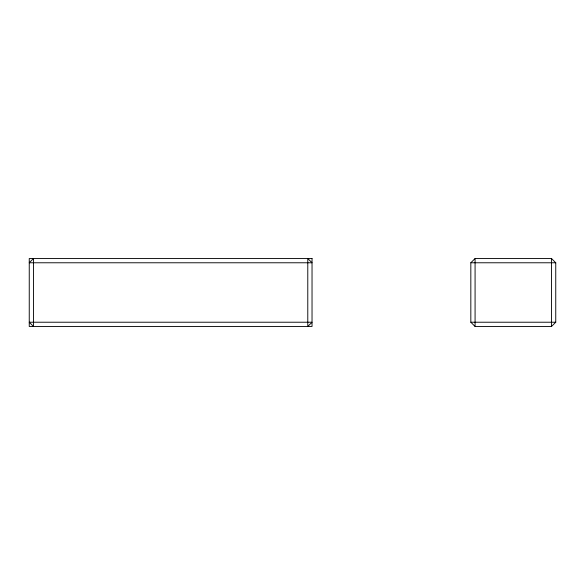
<?xml version="1.0" encoding="UTF-8"?>
<svg xmlns="http://www.w3.org/2000/svg" width="585" height="585" viewBox="0 0 585 585"><rect width="100%" height="100%" fill="white"/><g stroke="black" fill="none" stroke-linecap="round" stroke-linejoin="round"><path stroke-width="0.88" d="M470.83 262.775L475.078 258.533L551.501 258.533L555.75 262.775L555.75 322.225L551.501 326.467L475.078 326.467L470.83 322.225L470.83 262.775L555.75 262.775M470.83 322.225L555.75 322.225M551.501 258.533L551.501 326.467M475.078 258.533L475.078 326.467M33.499 258.533L29.25 262.775L312.032 262.775L307.783 258.533L307.783 326.467L312.032 322.225L29.25 322.225L33.499 326.467L33.499 258.533M312.032 258.533L29.25 258.533L29.25 326.467L312.032 326.467L312.032 258.533"/></g></svg>
